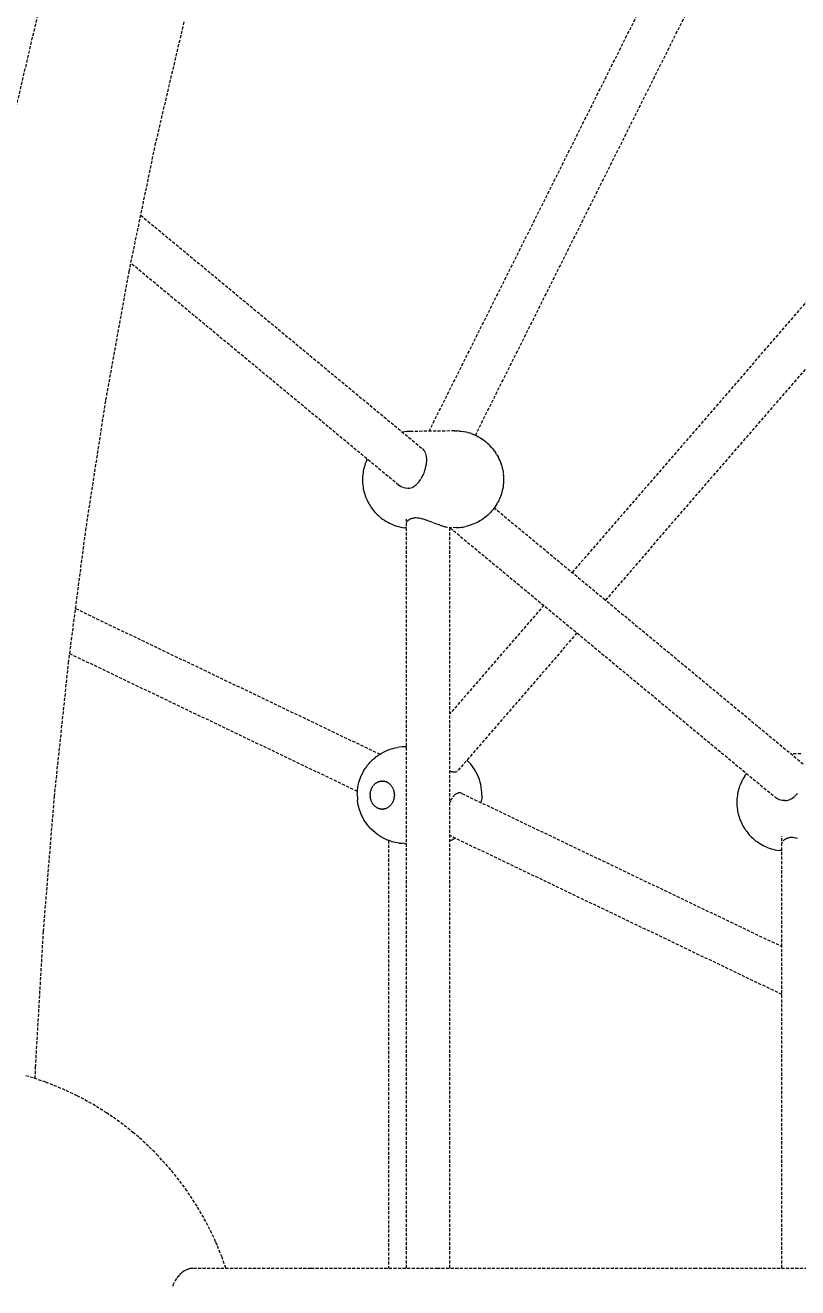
# Model space of a CAD drawing. Header units: millimetres. Extents: x -4710 to 4801, y -2494 to 3533.
# Drawn here: x -1360 to -1039, y 778 to 1304 of the extents above; entities that cross this region are included whole.
import ezdxf

# ---------------------------------------------------------------- set-up
doc = ezdxf.new("R2010")
doc.units = ezdxf.units.MM
doc.linetypes.add('HIDDEN', pattern=[1.905, 1.27, -0.635])
for name, color, linetype in [('DIKOM_ЗОНА', 90, 'Continuous'), ('DIKOM_ОБЪЕКТ', 7, 'Continuous'), ('DIKOM_РАЗМЕР_ЗОНА', 7, 'Continuous'), ('DIKOM_РАЗМЕР_ОБЪЕКТА', 7, 'Continuous')]:
    doc.layers.add(name, color=color, linetype=linetype)
doc.styles.add('style1', font='arialbd.ttf', dxfattribs={"width": 0.8})
doc.dimstyles.new('1-50', dxfattribs={"dimtxt": 300, "dimasz": 200, "dimexe": 100, "dimexo": 0, "dimgap": 100, "dimtad": 1, "dimtxsty": 'style1', "dimcen": 200, "dimclrd": 7, "dimclre": 7, "dimclrt": 7, "dimadec": 1, "dimazin": 2, "dimtfac": 1, "dimtmove": 0, "dimatfit": 2, "dimfxl": 0, "dimlwd": 25, "dimlwe": 18, "dimarcsym": 0})

# ---------------------------------------------------------------- blocks, each defined once
blk = doc.blocks.new('*D1')
at = {"layer": 'Defpoints', "color": 0, "transparency": 16777216}
for p in [(-701.85, 2135.95), (-2165.86, -628.42), (-722.47, -628.42)]:
    blk.add_point(p, dxfattribs=at)
at = {"layer": 'DIKOM_РАЗМЕР_ОБЪЕКТА', "color": 7, "lineweight": 18, "transparency": 16777216}
for p, q in [((-701.85, 2135.95), (-2265.86, 2135.95)), ((-722.47, -628.42), (-2265.86, -628.42))]:
    blk.add_line(p, q, dxfattribs=at)
at = {"layer": 'DIKOM_РАЗМЕР_ОБЪЕКТА', "color": 7, "lineweight": 25, "transparency": 16777216}
blk.add_line((-2165.86, 1935.95), (-2165.86, -428.42), dxfattribs=at)
at = {"layer": 'DIKOM_РАЗМЕР_ОБЪЕКТА', "color": 7, "transparency": 16777216}
for points in [[(-2199.2, 1935.95), (-2132.53, 1935.95), (-2165.86, 2135.95)], [(-2199.2, -428.42), (-2132.53, -428.42), (-2165.86, -628.42)]]:
    blk.add_solid(points, dxfattribs=at)
at = {"layer": 'DIKOM_РАЗМЕР_ОБЪЕКТА', "color": 7, "transparency": 16777216, "insert": (-2419.04, 753.76), "char_height": 300, "attachment_point": 5, "rotation": 90, "style": 'style1'}
blk.add_mtext('{\\fArial|b0|i0|c204|p34;2750}', dxfattribs=at)
blk = doc.blocks.new('*D3')
at = {"layer": 'Defpoints', "color": 0, "transparency": 16777216}
for p in [(-715.82, 3533.12), (-4259.83, -2026.25), (-715.82, -2026.25)]:
    blk.add_point(p, dxfattribs=at)
at = {"layer": 'DIKOM_РАЗМЕР_ЗОНА', "color": 7, "lineweight": 18, "transparency": 16777216}
for p, q in [((-715.82, 3533.12), (-4359.83, 3533.12)), ((-715.82, -2026.25), (-4359.83, -2026.25))]:
    blk.add_line(p, q, dxfattribs=at)
at = {"layer": 'DIKOM_РАЗМЕР_ЗОНА', "color": 7, "lineweight": 25, "transparency": 16777216}
blk.add_line((-4259.83, 3333.12), (-4259.83, -1826.25), dxfattribs=at)
at = {"layer": 'DIKOM_РАЗМЕР_ЗОНА', "color": 7, "transparency": 16777216}
for points in [[(-4293.16, 3333.12), (-4226.49, 3333.12), (-4259.83, 3533.12)], [(-4293.16, -1826.25), (-4226.49, -1826.25), (-4259.83, -2026.25)]]:
    blk.add_solid(points, dxfattribs=at)
at = {"layer": 'DIKOM_РАЗМЕР_ЗОНА', "color": 7, "transparency": 16777216, "insert": (-4513, 975.17), "char_height": 300, "attachment_point": 5, "rotation": 90, "style": 'style1'}
blk.add_mtext('{\\fArial|b0|i0|c204|p34;5560}', dxfattribs=at)

msp = doc.modelspace()

# ---------------------------------------------------------------- linework, layer by layer
at = {"layer": 'DIKOM_ЗОНА', "color": 3, "lineweight": 15}
msp.add_lwpolyline([(4784.014, 570.156, 0.0938746), (4783.602, 942.374, 0.2995804), (2291.139, 3510.482, 0.0687424), (1632.505, 3510.482, 0.06059), (1009.06, 3334.362, -0.2008128), (236.945, 3334.362, 0.06059), (-386.5, 3510.482, 0.0687424), (-1045.134, 3510.482, 0.2995804), (-3537.597, 942.374, 0.0938746), (-3538.009, 570.156, 0.3002322), (-1045.134, -2003.615, 0.0687424), (-386.5, -2003.615, 0.06059), (236.945, -1827.494, -0.2008128), (1009.06, -1827.494, 0.06059), (1632.505, -2003.615, 0.0687424), (2291.139, -2003.615, 0.3002322)], format="xyb", close=True, dxfattribs=at)
at = {"layer": 'DIKOM_ОБЪЕКТ', "color": 7, "linetype": 'HIDDEN', "lineweight": 15}
for p, q in [((-1192.351, 1134.814), (-954.136, 1611.244)), ((-1173.084, 1133.102), (-939.543, 1600.174)), ((-1365.032, 1265.937), (-1352.657, 1318.66)), ((-1306.311, 1253.776), (-1294.232, 1305.241)), ((-944.89, 1293.052), (-1132.881, 1075.979)), ((-931.084, 1281.503), (-1119.016, 1064.493)), ((-1317.19, 1201.251), (-1306.311, 1253.776)), ((-1312.344, 1224.647), (-1195.09, 1127.514)), ((-1205.049, 1112.397), (-1316.474, 1204.708)), ((-1326.844, 1147.777), (-1317.19, 1201.251)), ((-1335.252, 1093.469), (-1326.844, 1147.777)), ((-1201.597, 1134.657), (-1202.528, 1134.545)), ((-1200.28, 1134.722), (-1201.597, 1134.657)), ((-1181.82, 1134.935), (-1200.28, 1134.722)), ((-1181.82, 1134.935), (-1180.572, 1134.915)), ((-1179.819, 1134.861), (-1180.572, 1134.915)), ((-1179.819, 1134.861), (-1178.919, 1134.777)), ((-1178.919, 1134.777), (-1178.026, 1134.629)), ((-1178.026, 1134.629), (-1177.286, 1134.498)), ((-1202.528, 1134.545), (-1203.245, 1134.449)), ((-1176.413, 1134.289), (-1177.286, 1134.498)), ((-1176.413, 1134.289), (-1175.686, 1134.082)), ((-1174.84, 1133.816), (-1175.686, 1134.082)), ((-1174.84, 1133.816), (-1174.133, 1133.537)), ((-1173.319, 1133.215), (-1174.133, 1133.537)), ((-1172.531, 1132.836), (-1173.319, 1133.215)), ((-1172.531, 1132.836), (-1171.862, 1132.497)), ((-1171.12, 1132.069), (-1171.862, 1132.497)), ((-1171.12, 1132.069), (-1170.48, 1131.67)), ((-1169.788, 1131.199), (-1170.48, 1131.67)), ((-1169.788, 1131.199), (-1169.182, 1130.748)), ((-1168.547, 1130.24), (-1169.182, 1130.748)), ((-1168.547, 1130.24), (-1167.978, 1129.744)), ((-1167.404, 1129.205), (-1167.978, 1129.744)), ((-1194.736, 1127.206), (-1195.049, 1127.478)), ((-1194.412, 1126.842), (-1194.72, 1127.189)), ((-1194.122, 1126.424), (-1194.273, 1126.641)), ((-1193.893, 1125.987), (-1194.122, 1126.424)), ((-1193.688, 1125.479), (-1193.796, 1125.747)), ((-1193.533, 1124.933), (-1193.677, 1125.45)), ((-1193.417, 1124.343), (-1193.508, 1124.808)), ((-1193.371, 1123.888), (-1193.412, 1124.306)), ((-1167.404, 1129.205), (-1166.875, 1128.67)), ((-1166.368, 1128.109), (-1166.875, 1128.67)), ((-1166.368, 1128.109), (-1165.88, 1127.544)), ((-1165.88, 1127.544), (-1165.414, 1126.93)), ((-1164.998, 1126.381), (-1165.414, 1126.93)), ((-1164.998, 1126.381), (-1164.576, 1125.75)), ((-1164.235, 1125.197), (-1164.576, 1125.75)), ((-1164.235, 1125.197), (-1163.858, 1124.558)), ((-1163.858, 1124.558), (-1163.505, 1123.881)), ((-1219.588, 1118.853), (-1219.73, 1118.168)), ((-1219.588, 1118.853), (-1219.516, 1119.194)), ((-1219.337, 1119.914), (-1219.516, 1119.194)), ((-1219.133, 1120.614), (-1219.337, 1119.914)), ((-1218.904, 1121.292), (-1219.133, 1120.614)), ((-1218.904, 1121.292), (-1218.725, 1121.758)), ((-1218.455, 1122.455), (-1218.725, 1121.758)), ((-1218.16, 1123.122), (-1218.455, 1122.455)), ((-1194.032, 1118.712), (-1193.829, 1119.428)), ((-1193.791, 1119.59), (-1193.644, 1120.188)), ((-1193.632, 1120.238), (-1193.558, 1120.665)), ((-1193.552, 1120.699), (-1193.501, 1120.943)), ((-1193.493, 1120.992), (-1193.402, 1121.672)), ((-1193.394, 1121.787), (-1193.34, 1122.378)), ((-1193.324, 1123.064), (-1193.348, 1123.68)), ((-1193.34, 1122.424), (-1193.334, 1122.805)), ((-1193.334, 1122.851), (-1193.324, 1123.064)), ((-1163.26, 1123.372), (-1163.505, 1123.881)), ((-1163.26, 1123.372), (-1162.952, 1122.701)), ((-1162.952, 1122.701), (-1162.669, 1121.999)), ((-1162.669, 1121.999), (-1162.413, 1121.27)), ((-1162.28, 1120.869), (-1162.413, 1121.27)), ((-1162.28, 1120.869), (-1162.066, 1120.163)), ((-1162.066, 1120.163), (-1161.879, 1119.437)), ((-1161.879, 1119.437), (-1161.72, 1118.693)), ((-1220.04, 1115.317), (-1220.053, 1114.591)), ((-1220.053, 1114.591), (-1220.04, 1113.863)), ((-1220.001, 1116.041), (-1220.04, 1115.317)), ((-1220.04, 1113.863), (-1220, 1113.138)), ((-1219.936, 1116.76), (-1220.001, 1116.041)), ((-1219.846, 1117.469), (-1219.936, 1116.76)), ((-1219.73, 1118.168), (-1219.846, 1117.469)), ((-1196.889, 1113.36), (-1196.645, 1113.66)), ((-1196.645, 1113.66), (-1196.481, 1113.861)), ((-1196.457, 1113.889), (-1196.041, 1114.455)), ((-1196.02, 1114.485), (-1195.776, 1114.875)), ((-1195.613, 1115.129), (-1195.249, 1115.771)), ((-1195.229, 1115.806), (-1195.102, 1116.073)), ((-1195.052, 1116.175), (-1194.895, 1116.478)), ((-1194.877, 1116.516), (-1194.575, 1117.208)), ((-1194.533, 1117.325), (-1194.285, 1117.952)), ((-1194.285, 1117.952), (-1194.137, 1118.412)), ((-1194.12, 1118.464), (-1194.049, 1118.665)), ((-1161.72, 1118.693), (-1161.588, 1117.934)), ((-1161.588, 1117.934), (-1161.486, 1117.164)), ((-1161.47, 1117.011), (-1161.402, 1116.288)), ((-1161.402, 1116.288), (-1161.36, 1115.56)), ((-1161.359, 1114.1), (-1161.4, 1113.373)), ((-1161.36, 1115.56), (-1161.346, 1114.83)), ((-1161.346, 1114.829), (-1161.359, 1114.1)), ((-1220, 1113.138), (-1219.934, 1112.417)), ((-1219.934, 1112.417), (-1219.843, 1111.704)), ((-1219.843, 1111.704), (-1219.726, 1111)), ((-1219.726, 1111), (-1219.584, 1110.31)), ((-1219.584, 1110.31), (-1219.511, 1110.002)), ((-1219.511, 1110.002), (-1219.332, 1109.275)), ((-1219.332, 1109.275), (-1219.127, 1108.567)), ((-1219.127, 1108.567), (-1218.898, 1107.881)), ((-1204.505, 1112.01), (-1205.03, 1112.382)), ((-1203.948, 1111.69), (-1204.384, 1111.94)), ((-1203.51, 1111.493), (-1203.948, 1111.69)), ((-1202.817, 1111.244), (-1203.378, 1111.433)), ((-1202.236, 1111.115), (-1202.797, 1111.238)), ((-1201.657, 1111.052), (-1202.216, 1111.111)), ((-1201.106, 1111.055), (-1201.657, 1111.052)), ((-1201.085, 1111.055), (-1200.546, 1111.12)), ((-1200.525, 1111.123), (-1199.99, 1111.251)), ((-1199.97, 1111.257), (-1199.443, 1111.448)), ((-1199.251, 1111.542), (-1198.903, 1111.706)), ((-1198.903, 1111.706), (-1198.395, 1112.015)), ((-1198.375, 1112.027), (-1197.883, 1112.397)), ((-1197.854, 1112.422), (-1197.547, 1112.702)), ((-1197.547, 1112.702), (-1197.389, 1112.84)), ((-1197.369, 1112.859), (-1196.909, 1113.336)), ((-1162.406, 1108.361), (-1162.662, 1107.641)), ((-1162.274, 1108.793), (-1162.406, 1108.361)), ((-1162.061, 1109.49), (-1162.274, 1108.793)), ((-1161.875, 1110.209), (-1162.061, 1109.49)), ((-1161.716, 1110.947), (-1161.875, 1110.209)), ((-1161.585, 1111.7), (-1161.716, 1110.947)), ((-1161.483, 1112.467), (-1161.585, 1111.7)), ((-1161.41, 1113.243), (-1161.483, 1112.467)), ((-1218.898, 1107.881), (-1218.643, 1107.218)), ((-1218.643, 1107.218), (-1218.447, 1106.739)), ((-1218.447, 1106.739), (-1218.151, 1106.06)), ((-1218.151, 1106.06), (-1217.831, 1105.412)), ((-1217.831, 1105.412), (-1217.489, 1104.797)), ((-1217.489, 1104.797), (-1217.173, 1104.228)), ((-1217.173, 1104.228), (-1216.788, 1103.614)), ((-1216.788, 1103.614), (-1216.393, 1103.047)), ((-1216.393, 1103.047), (-1215.965, 1102.442)), ((-1164.987, 1103.271), (-1165.401, 1102.695)), ((-1164.565, 1103.886), (-1164.987, 1103.271)), ((-1164.168, 1104.544), (-1164.565, 1103.886)), ((-1163.848, 1105.09), (-1164.168, 1104.544)), ((-1163.496, 1105.754), (-1163.848, 1105.09)), ((-1163.169, 1106.453), (-1163.496, 1105.754)), ((-1162.943, 1106.951), (-1163.169, 1106.453)), ((-1162.662, 1107.641), (-1162.943, 1106.951)), ((-1215.965, 1102.442), (-1215.517, 1101.881)), ((-1215.517, 1101.881), (-1215.025, 1101.298)), ((-1215.025, 1101.298), (-1214.536, 1100.759)), ((-1214.536, 1100.759), (-1213.974, 1100.199)), ((-1213.974, 1100.199), (-1213.445, 1099.69)), ((-1213.445, 1099.69), (-1212.816, 1099.16)), ((-1212.816, 1099.16), (-1212.251, 1098.688)), ((-1212.251, 1098.688), (-1211.67, 1098.274)), ((-1211.67, 1098.274), (-1210.961, 1097.768)), ((-1201.746, 786.675), (-1201.746, 1098.177)), ((-1201.006, 1097.827), (-1200.692, 1098.056)), ((-1200.686, 1098.059), (-1200.436, 1098.192)), ((-1200.316, 1098.263), (-1199.905, 1098.438)), ((-1199.809, 1098.465), (-1199.445, 1098.571)), ((-1199.438, 1098.572), (-1198.944, 1098.662)), ((-1198.937, 1098.663), (-1198.409, 1098.711)), ((-1197.842, 1098.719), (-1198.402, 1098.711)), ((-1197.25, 1098.686), (-1197.835, 1098.719)), ((-1196.701, 1098.621), (-1197.241, 1098.685)), ((-1196.002, 1098.502), (-1196.636, 1098.614)), ((-1195.333, 1098.348), (-1195.993, 1098.5)), ((-1195.001, 1098.254), (-1195.324, 1098.345)), ((-1194.643, 1098.165), (-1195, 1098.254)), ((-1194.242, 1098.048), (-1194.633, 1098.163)), ((-1193.934, 1097.958), (-1194.242, 1098.048)), ((-1193.211, 1097.714), (-1193.924, 1097.955)), ((-1170.463, 1097.961), (-1171.189, 1097.52)), ((-1169.84, 1098.401), (-1170.463, 1097.961)), ((-1169.166, 1098.883), (-1169.84, 1098.401)), ((-1168.578, 1099.374), (-1169.166, 1098.883)), ((-1167.963, 1099.889), (-1168.578, 1099.374)), ((-1167.414, 1100.424), (-1167.963, 1099.889)), ((-1166.861, 1100.967), (-1167.414, 1100.424)), ((-1166.352, 1101.536), (-1166.861, 1100.967)), ((-1165.867, 1102.099), (-1166.352, 1101.536)), ((-1165.401, 1102.695), (-1165.867, 1102.099)), ((-1119.016, 1064.493), (-1165.3, 1102.836)), ((-1342.398, 1038.441), (-1335.252, 1093.469)), ((-1210.961, 1097.768), (-1210.214, 1097.319)), ((-1210.214, 1097.319), (-1209.585, 1096.942)), ((-1209.585, 1096.942), (-1208.789, 1096.543)), ((-1208.789, 1096.543), (-1208.132, 1096.223)), ((-1208.132, 1096.223), (-1207.294, 1095.878)), ((-1207.294, 1095.878), (-1206.614, 1095.621)), ((-1206.614, 1095.621), (-1205.741, 1095.335)), ((-1205.741, 1095.335), (-1205.043, 1095.144)), ((-1205.043, 1095.144), (-1204.141, 1094.92)), ((-1204.141, 1094.92), (-1203.429, 1094.798)), ((-1203.429, 1094.798), (-1202.508, 1094.64)), ((-1201.746, 1094.566), (-1202.508, 1094.64)), ((-1201.721, 1096.708), (-1201.647, 1096.955)), ((-1201.592, 1097.084), (-1201.488, 1097.291)), ((-1201.484, 1097.295), (-1201.287, 1097.543)), ((-1201.273, 1097.561), (-1201.11, 1097.724)), ((-1192.551, 1097.484), (-1193.011, 1097.638)), ((-1191.74, 1097.184), (-1192.465, 1097.454)), ((-1191.467, 1097.072), (-1191.727, 1097.179)), ((-1191.141, 1096.955), (-1191.467, 1097.072)), ((-1190.28, 1096.623), (-1190.992, 1096.902)), ((-1189.901, 1096.473), (-1190.137, 1096.561)), ((-1189.562, 1096.348), (-1189.901, 1096.473)), ((-1188.972, 1096.108), (-1189.549, 1096.342)), ((-1188.186, 1095.816), (-1188.787, 1096.042)), ((-1187.933, 1095.714), (-1188.171, 1095.811)), ((-1187.545, 1095.583), (-1187.787, 1095.665)), ((-1186.994, 1095.38), (-1187.531, 1095.578)), ((-1186.383, 1095.184), (-1186.877, 1095.344)), ((-1186.172, 1095.109), (-1186.37, 1095.18)), ((-1185.865, 1095.025), (-1186.076, 1095.083)), ((-1185.453, 1094.9), (-1185.852, 1095.022)), ((-1184.954, 1094.784), (-1185.369, 1094.882)), ((-1184.505, 1094.702), (-1184.711, 1094.736)), ((-1181.114, 1094.69), (-1183.993, 1094.657)), ((-1183.749, 786.675), (-1183.749, 1094.66)), ((-1183.644, 1094.661), (-1130.8, 1050.885)), ((-1181.114, 1094.69), (-1179.798, 1094.756)), ((-1179.798, 1094.756), (-1178.898, 1094.861)), ((-1178.898, 1094.861), (-1178.152, 1094.965)), ((-1178.152, 1094.965), (-1177.266, 1095.132)), ((-1176.532, 1095.313), (-1177.266, 1095.132)), ((-1175.667, 1095.54), (-1176.532, 1095.313)), ((-1174.82, 1095.828), (-1175.667, 1095.54)), ((-1174.113, 1096.08), (-1174.82, 1095.828)), ((-1173.3, 1096.423), (-1174.113, 1096.08)), ((-1172.617, 1096.743), (-1173.3, 1096.423)), ((-1171.844, 1097.137), (-1172.617, 1096.743)), ((-1171.189, 1097.52), (-1171.844, 1097.137)), ((-1144.665, 1062.371), (-1183.749, 1017.241)), ((-1036.617, 996.23), (-1119.016, 1064.493)), ((-1339.468, 1061.004), (-1212.838, 1000.439)), ((-1130.8, 1050.885), (-1180.506, 993.489)), ((-1130.8, 1050.885), (-1048.067, 982.349)), ((-1222.173, 984.953), (-1341.907, 1042.221)), ((-1348.265, 982.813), (-1342.398, 1038.441)), ((-1206.401, 1003.079), (-1205.37, 1003.261)), ((-1204.793, 1003.362), (-1205.37, 1003.261)), ((-1203.75, 1003.472), (-1204.793, 1003.362)), ((-1202.609, 1003.534), (-1203.75, 1003.472)), ((-1201.746, 1003.534), (-1202.609, 1003.534)), ((-1216.41, 997.576), (-1215.652, 998.307)), ((-1215.652, 998.307), (-1214.858, 998.984)), ((-1214.858, 998.984), (-1214.477, 999.286)), ((-1214.477, 999.286), (-1213.633, 999.919)), ((-1213.633, 999.919), (-1212.757, 1000.491)), ((-1212.757, 1000.491), (-1212.308, 1000.758)), ((-1212.308, 1000.758), (-1211.39, 1001.276)), ((-1211.39, 1001.276), (-1210.447, 1001.729)), ((-1210.447, 1001.729), (-1209.941, 1001.95)), ((-1209.941, 1001.95), (-1208.964, 1002.34)), ((-1208.964, 1002.34), (-1207.969, 1002.662)), ((-1207.969, 1002.662), (-1207.419, 1002.826)), ((-1207.419, 1002.826), (-1206.401, 1003.079)), ((-1176.37, 997.741), (-1176.613, 997.984)), ((-1037.68, 1000.579), (-1041.809, 1000.532)), ((-1219.957, 992.725), (-1219.448, 993.638)), ((-1219.448, 993.638), (-1218.892, 994.513)), ((-1218.892, 994.513), (-1218.691, 994.817)), ((-1218.691, 994.817), (-1218.074, 995.675)), ((-1218.074, 995.675), (-1217.414, 996.488)), ((-1217.414, 996.488), (-1216.712, 997.253)), ((-1216.712, 997.253), (-1216.41, 997.576)), ((-1183.347, 993.313), (-1183.597, 993.422)), ((-1182.99, 993.171), (-1183.285, 993.284)), ((-1182.696, 993.081), (-1182.984, 993.169)), ((-1182.407, 993.016), (-1182.69, 993.08)), ((-1182.125, 992.975), (-1182.402, 993.015)), ((-1181.856, 992.957), (-1182.125, 992.974)), ((-1181.588, 992.986), (-1181.851, 992.956)), ((-1181.579, 992.987), (-1181.331, 993.04)), ((-1181.327, 993.041), (-1181.096, 993.116)), ((-1181.092, 993.117), (-1180.878, 993.215)), ((-1180.676, 993.342), (-1180.509, 993.485)), ((-1175.614, 996.969), (-1176.37, 997.741)), ((-1174.901, 996.143), (-1175.614, 996.969)), ((-1174.235, 995.266), (-1174.901, 996.143)), ((-1174.021, 994.972), (-1174.235, 995.266)), ((-1173.418, 994.072), (-1174.021, 994.972)), ((-1172.866, 993.13), (-1173.418, 994.072)), ((-1172.366, 992.15), (-1172.866, 993.13)), ((-1221.992, 986.559), (-1221.801, 987.59)), ((-1221.801, 987.59), (-1221.557, 988.604)), ((-1221.557, 988.604), (-1221.261, 989.6)), ((-1221.261, 989.6), (-1220.913, 990.573)), ((-1220.913, 990.573), (-1220.828, 990.801)), ((-1220.828, 990.801), (-1220.418, 991.778)), ((-1220.418, 991.778), (-1219.957, 992.725)), ((-1215.412, 987.545), (-1215.564, 987.36)), ((-1215.412, 987.545), (-1215.253, 987.721)), ((-1215.253, 987.721), (-1215.088, 987.889)), ((-1215.088, 987.889), (-1214.917, 988.049)), ((-1214.739, 988.2), (-1214.917, 988.049)), ((-1214.739, 988.2), (-1214.556, 988.342)), ((-1214.556, 988.342), (-1214.367, 988.474)), ((-1214.367, 988.474), (-1214.174, 988.597)), ((-1213.976, 988.711), (-1214.174, 988.597)), ((-1213.976, 988.711), (-1213.774, 988.814)), ((-1213.774, 988.814), (-1213.569, 988.906)), ((-1213.361, 988.988), (-1213.569, 988.906)), ((-1213.361, 988.988), (-1213.149, 989.06)), ((-1213.149, 989.06), (-1212.936, 989.12)), ((-1212.936, 989.12), (-1212.72, 989.17)), ((-1212.503, 989.209), (-1212.72, 989.17)), ((-1212.503, 989.209), (-1212.284, 989.237)), ((-1212.284, 989.237), (-1212.064, 989.253)), ((-1211.844, 989.259), (-1212.064, 989.253)), ((-1211.844, 989.259), (-1211.624, 989.253)), ((-1211.624, 989.253), (-1211.405, 989.237)), ((-1211.405, 989.237), (-1211.186, 989.209)), ((-1210.968, 989.17), (-1211.186, 989.209)), ((-1210.968, 989.17), (-1210.753, 989.121)), ((-1210.753, 989.121), (-1210.539, 989.06)), ((-1210.539, 989.06), (-1210.328, 988.989)), ((-1210.12, 988.907), (-1210.328, 988.989)), ((-1210.12, 988.907), (-1209.914, 988.814)), ((-1209.914, 988.814), (-1209.713, 988.711)), ((-1209.514, 988.598), (-1209.713, 988.711)), ((-1209.514, 988.598), (-1209.321, 988.475)), ((-1209.321, 988.475), (-1209.132, 988.342)), ((-1209.132, 988.342), (-1208.949, 988.2)), ((-1208.772, 988.049), (-1208.949, 988.2)), ((-1208.772, 988.049), (-1208.6, 987.89)), ((-1208.6, 987.89), (-1208.435, 987.722)), ((-1208.435, 987.722), (-1208.276, 987.545)), ((-1208.124, 987.361), (-1208.276, 987.545)), ((-1172.251, 991.9), (-1172.366, 992.15)), ((-1171.818, 990.914), (-1172.251, 991.9)), ((-1171.438, 989.899), (-1171.818, 990.914)), ((-1171.115, 988.858), (-1171.438, 989.899)), ((-1170.849, 987.795), (-1171.115, 988.858)), ((-1170.64, 986.716), (-1170.849, 987.795)), ((-1063.114, 987.07), (-1062.934, 987.537)), ((-1062.664, 988.233), (-1062.934, 987.537)), ((-1062.369, 988.9), (-1062.664, 988.233)), ((-1062.05, 989.536), (-1062.369, 988.9)), ((-1062.05, 989.536), (-1061.755, 990.098)), ((-1061.393, 990.736), (-1061.755, 990.098)), ((-1061.009, 991.335), (-1061.393, 990.736)), ((-1061.009, 991.335), (-1060.614, 991.93)), ((-1060.246, 992.438), (-1060.614, 991.93)), ((-1352.842, 926.701), (-1348.265, 982.813)), ((-1222.238, 983.416), (-1222.211, 984.469)), ((-1222.238, 983.416), (-1222.211, 982.363)), ((-1222.211, 984.469), (-1222.129, 985.518)), ((-1222.211, 982.363), (-1222.129, 981.314)), ((-1222.129, 985.518), (-1221.992, 986.559)), ((-1216.881, 983.67), (-1216.886, 983.416)), ((-1216.886, 983.416), (-1216.881, 983.162)), ((-1216.881, 983.67), (-1216.867, 983.923)), ((-1216.881, 983.162), (-1216.867, 982.908)), ((-1216.867, 983.923), (-1216.843, 984.176)), ((-1216.843, 982.655), (-1216.867, 982.908)), ((-1216.81, 984.428), (-1216.843, 984.176)), ((-1216.843, 982.655), (-1216.81, 982.403)), ((-1216.81, 984.428), (-1216.767, 984.677)), ((-1216.767, 982.154), (-1216.81, 982.403)), ((-1216.767, 984.677), (-1216.715, 984.924)), ((-1216.715, 984.924), (-1216.654, 985.169)), ((-1216.583, 985.41), (-1216.654, 985.169)), ((-1216.583, 985.41), (-1216.504, 985.648)), ((-1216.504, 985.648), (-1216.415, 985.881)), ((-1216.318, 986.11), (-1216.415, 985.881)), ((-1216.318, 986.11), (-1216.212, 986.334)), ((-1216.212, 986.334), (-1216.098, 986.551)), ((-1216.098, 986.551), (-1215.977, 986.764)), ((-1215.846, 986.969), (-1215.977, 986.764)), ((-1215.846, 986.969), (-1215.709, 987.169)), ((-1215.709, 987.169), (-1215.564, 987.36)), ((-1208.124, 987.361), (-1207.979, 987.169)), ((-1207.979, 987.169), (-1207.841, 986.97)), ((-1207.711, 986.764), (-1207.841, 986.97)), ((-1207.711, 986.764), (-1207.589, 986.552)), ((-1207.589, 986.552), (-1207.475, 986.334)), ((-1207.475, 986.334), (-1207.37, 986.111)), ((-1207.272, 985.882), (-1207.37, 986.111)), ((-1207.272, 985.882), (-1207.184, 985.649)), ((-1207.184, 985.649), (-1207.105, 985.411)), ((-1207.034, 985.17), (-1207.105, 985.411)), ((-1207.034, 985.17), (-1206.973, 984.925)), ((-1206.973, 984.925), (-1206.92, 984.678)), ((-1206.92, 984.678), (-1206.878, 984.428)), ((-1206.877, 982.404), (-1206.92, 982.154)), ((-1206.844, 984.177), (-1206.878, 984.428)), ((-1206.877, 982.404), (-1206.844, 982.656)), ((-1206.844, 984.177), (-1206.82, 983.924)), ((-1206.82, 982.908), (-1206.844, 982.656)), ((-1206.82, 983.924), (-1206.806, 983.67)), ((-1206.806, 983.162), (-1206.82, 982.908)), ((-1206.801, 983.416), (-1206.806, 983.67)), ((-1206.801, 983.416), (-1206.806, 983.162)), ((-1182.785, 982.039), (-1182.635, 982.267)), ((-1182.391, 982.641), (-1182.191, 982.912)), ((-1182.191, 982.912), (-1181.982, 983.164)), ((-1181.972, 983.176), (-1181.755, 983.409)), ((-1181.745, 983.418), (-1181.53, 983.633)), ((-1181.298, 983.832), (-1181.067, 983.997)), ((-1181.058, 984.003), (-1180.82, 984.14)), ((-1180.81, 984.144), (-1180.566, 984.252)), ((-1180.566, 984.252), (-1180.316, 984.331)), ((-1180.052, 984.381), (-1180.307, 984.333)), ((-1179.785, 984.396), (-1180.044, 984.382)), ((-1179.501, 984.376), (-1179.776, 984.396)), ((-1179.23, 984.32), (-1179.501, 984.376)), ((-1178.955, 984.229), (-1179.221, 984.318)), ((-1178.687, 984.103), (-1178.939, 984.221)), ((-1178.686, 984.103), (-1045.486, 920.395)), ((-1170.491, 985.623), (-1170.64, 986.716)), ((-1170.401, 984.522), (-1170.491, 985.623)), ((-1170.401, 982.31), (-1170.491, 981.209)), ((-1170.372, 983.416), (-1170.401, 984.522)), ((-1170.372, 983.416), (-1170.401, 982.31)), ((-1064.146, 982.538), (-1064.211, 981.82)), ((-1064.055, 983.247), (-1064.146, 982.538)), ((-1063.939, 983.946), (-1064.055, 983.247)), ((-1063.798, 984.631), (-1063.939, 983.946)), ((-1063.798, 984.631), (-1063.726, 984.973)), ((-1063.547, 985.693), (-1063.726, 984.973)), ((-1063.343, 986.392), (-1063.547, 985.693)), ((-1063.114, 987.07), (-1063.343, 986.392)), ((-1047.571, 982), (-1048.059, 982.343)), ((-1041.402, 982.035), (-1040.866, 982.378)), ((-1040.846, 982.392), (-1040.327, 982.789)), ((-1040.171, 982.928), (-1039.993, 983.089)), ((-1039.993, 983.089), (-1039.814, 983.242)), ((-1039.794, 983.26), (-1039.305, 983.748)), ((-1039.296, 983.759), (-1038.959, 984.147)), ((-1221.992, 980.272), (-1222.129, 981.314)), ((-1221.801, 979.242), (-1221.992, 980.272)), ((-1221.557, 978.227), (-1221.801, 979.242)), ((-1221.261, 977.232), (-1221.557, 978.227)), ((-1220.913, 976.258), (-1221.261, 977.232)), ((-1216.715, 981.906), (-1216.767, 982.154)), ((-1216.654, 981.662), (-1216.715, 981.906)), ((-1216.654, 981.662), (-1216.583, 981.42)), ((-1216.503, 981.183), (-1216.583, 981.42)), ((-1216.415, 980.949), (-1216.503, 981.183)), ((-1216.415, 980.949), (-1216.318, 980.721)), ((-1216.212, 980.498), (-1216.318, 980.721)), ((-1216.098, 980.28), (-1216.212, 980.498)), ((-1215.976, 980.068), (-1216.098, 980.28)), ((-1215.976, 980.068), (-1215.846, 979.862)), ((-1215.708, 979.663), (-1215.846, 979.862)), ((-1215.563, 979.471), (-1215.708, 979.663)), ((-1215.563, 979.471), (-1215.411, 979.286)), ((-1215.252, 979.11), (-1215.411, 979.286)), ((-1215.087, 978.942), (-1215.252, 979.11)), ((-1214.916, 978.782), (-1215.087, 978.942)), ((-1214.916, 978.782), (-1214.738, 978.631)), ((-1214.555, 978.489), (-1214.738, 978.631)), ((-1214.366, 978.357), (-1214.555, 978.489)), ((-1214.173, 978.234), (-1214.366, 978.357)), ((-1214.173, 978.234), (-1213.975, 978.12)), ((-1213.773, 978.017), (-1213.975, 978.12)), ((-1213.568, 977.925), (-1213.773, 978.017)), ((-1213.568, 977.925), (-1213.36, 977.843)), ((-1213.148, 977.772), (-1213.36, 977.843)), ((-1212.935, 977.711), (-1213.148, 977.772)), ((-1212.719, 977.662), (-1212.935, 977.711)), ((-1212.719, 977.662), (-1212.502, 977.623)), ((-1212.283, 977.595), (-1212.502, 977.623)), ((-1212.063, 977.578), (-1212.283, 977.595)), ((-1211.843, 977.573), (-1212.063, 977.578)), ((-1211.843, 977.573), (-1211.623, 977.578)), ((-1211.404, 977.595), (-1211.623, 977.578)), ((-1211.185, 977.623), (-1211.404, 977.595)), ((-1211.185, 977.623), (-1210.968, 977.662)), ((-1210.752, 977.711), (-1210.968, 977.662)), ((-1210.538, 977.772), (-1210.752, 977.711)), ((-1210.327, 977.843), (-1210.538, 977.772)), ((-1210.327, 977.843), (-1210.118, 977.925)), ((-1209.913, 978.018), (-1210.118, 977.925)), ((-1209.711, 978.121), (-1209.913, 978.018)), ((-1209.711, 978.121), (-1209.513, 978.234)), ((-1209.32, 978.357), (-1209.513, 978.234)), ((-1209.131, 978.49), (-1209.32, 978.357)), ((-1208.948, 978.632), (-1209.131, 978.49)), ((-1208.948, 978.632), (-1208.771, 978.783)), ((-1208.6, 978.943), (-1208.771, 978.783)), ((-1208.435, 979.111), (-1208.6, 978.943)), ((-1208.276, 979.287), (-1208.435, 979.111)), ((-1208.276, 979.287), (-1208.124, 979.471)), ((-1207.979, 979.663), (-1208.124, 979.471)), ((-1207.841, 979.862), (-1207.979, 979.663)), ((-1207.841, 979.862), (-1207.711, 980.068)), ((-1207.589, 980.28), (-1207.711, 980.068)), ((-1207.475, 980.498), (-1207.589, 980.28)), ((-1207.369, 980.722), (-1207.475, 980.498)), ((-1207.369, 980.722), (-1207.272, 980.951)), ((-1207.184, 981.184), (-1207.272, 980.951)), ((-1207.104, 981.421), (-1207.184, 981.184)), ((-1207.104, 981.421), (-1207.034, 981.662)), ((-1206.972, 981.907), (-1207.034, 981.662)), ((-1206.92, 982.154), (-1206.972, 981.907)), ((-1183.704, 980.331), (-1183.536, 980.676)), ((-1183.536, 980.676), (-1183.36, 981.013)), ((-1183.174, 981.368), (-1182.996, 981.69)), ((-1182.984, 981.711), (-1182.797, 982.021)), ((-1170.623, 980.246), (-1170.491, 981.209)), ((-1064.25, 981.096), (-1064.263, 980.369)), ((-1064.263, 980.369), (-1064.249, 979.641)), ((-1064.211, 981.82), (-1064.25, 981.096)), ((-1064.249, 979.641), (-1064.209, 978.916)), ((-1064.209, 978.916), (-1064.144, 978.195)), ((-1064.144, 978.195), (-1064.052, 977.482)), ((-1064.052, 977.482), (-1063.935, 976.779)), ((-1047.323, 981.861), (-1047.562, 981.994)), ((-1047.048, 981.706), (-1047.323, 981.861)), ((-1046.499, 981.466), (-1047.03, 981.697)), ((-1046.131, 981.349), (-1046.49, 981.462)), ((-1045.378, 981.173), (-1045.928, 981.286)), ((-1044.815, 981.119), (-1045.368, 981.172)), ((-1044.252, 981.122), (-1044.806, 981.118)), ((-1044.243, 981.122), (-1043.683, 981.184)), ((-1043.664, 981.187), (-1043.103, 981.307)), ((-1043.093, 981.309), (-1042.536, 981.488)), ((-1042.526, 981.491), (-1042.182, 981.639)), ((-1042.182, 981.639), (-1041.975, 981.728)), ((-1041.955, 981.737), (-1041.608, 981.927)), ((-1041.607, 981.927), (-1041.412, 982.029)), ((-1220.913, 976.258), (-1220.828, 976.031)), ((-1220.418, 975.054), (-1220.828, 976.031)), ((-1219.957, 974.107), (-1220.418, 975.054)), ((-1219.448, 973.194), (-1219.957, 974.107)), ((-1218.892, 972.319), (-1219.448, 973.194)), ((-1218.892, 972.319), (-1218.691, 972.015)), ((-1218.074, 971.157), (-1218.691, 972.015)), ((-1063.935, 976.779), (-1063.794, 976.088)), ((-1063.794, 976.088), (-1063.721, 975.78)), ((-1063.721, 975.78), (-1063.542, 975.053)), ((-1063.542, 975.053), (-1063.337, 974.345)), ((-1063.337, 974.345), (-1063.107, 973.659)), ((-1063.107, 973.659), (-1062.853, 972.997)), ((-1062.853, 972.997), (-1062.656, 972.517)), ((-1062.656, 972.517), (-1062.361, 971.838)), ((-1062.361, 971.838), (-1062.041, 971.19)), ((-1217.414, 970.344), (-1218.074, 971.157)), ((-1216.712, 969.578), (-1217.414, 970.344)), ((-1216.712, 969.578), (-1216.41, 969.256)), ((-1215.652, 968.525), (-1216.41, 969.256)), ((-1214.858, 967.847), (-1215.652, 968.525)), ((-1214.858, 967.847), (-1214.477, 967.545)), ((-1213.633, 966.913), (-1214.477, 967.545)), ((-1212.757, 966.341), (-1213.633, 966.913)), ((-1045.486, 900.445), (-1183.749, 966.576)), ((-1062.041, 971.19), (-1061.745, 970.658)), ((-1061.745, 970.658), (-1061.382, 970.006)), ((-1061.382, 970.006), (-1060.998, 969.392)), ((-1060.998, 969.392), (-1060.603, 968.825)), ((-1060.603, 968.825), (-1060.175, 968.22)), ((-1060.175, 968.22), (-1059.726, 967.659)), ((-1059.726, 967.659), (-1059.235, 967.077)), ((-1059.235, 967.077), (-1058.746, 966.537)), ((-1058.746, 966.537), (-1058.183, 965.978)), ((-1212.757, 966.341), (-1212.308, 966.073)), ((-1211.39, 965.555), (-1212.308, 966.073)), ((-1210.447, 965.103), (-1211.39, 965.555)), ((-1210.447, 965.103), (-1209.941, 964.882)), ((-1208.964, 964.492), (-1209.941, 964.882)), ((-1209.241, 964.602), (-1209.24, 786.675)), ((-1207.969, 964.17), (-1208.964, 964.492)), ((-1207.969, 964.17), (-1207.419, 964.006)), ((-1206.4, 963.753), (-1207.419, 964.006)), ((-1205.37, 963.571), (-1206.4, 963.753)), ((-1204.793, 963.47), (-1205.37, 963.571)), ((-1204.793, 963.47), (-1203.749, 963.36)), ((-1202.609, 963.298), (-1203.749, 963.36)), ((-1202.609, 963.298), (-1201.746, 963.298)), ((-1183.749, 964.46), (-1183.496, 964.546)), ((-1183.496, 964.546), (-1182.484, 964.968)), ((-1181.994, 965.173), (-1182.484, 964.968)), ((-1181.994, 965.173), (-1181.419, 965.461)), ((-1058.183, 965.978), (-1057.655, 965.468)), ((-1057.655, 965.468), (-1057.026, 964.939)), ((-1057.026, 964.939), (-1056.46, 964.466)), ((-1056.46, 964.466), (-1055.879, 964.052)), ((-1055.77, 963.974), (-1055.171, 963.546)), ((-1055.171, 963.546), (-1054.424, 963.097)), ((-1054.424, 963.097), (-1053.794, 962.721)), ((-1053.794, 962.721), (-1052.999, 962.321)), ((-1052.999, 962.321), (-1052.342, 962.002)), ((-1052.342, 962.002), (-1051.503, 961.657)), ((-1051.503, 961.657), (-1050.824, 961.399)), ((-1050.824, 961.399), (-1049.95, 961.113)), ((-1045.486, 920.395), (-1045.486, 966.19)), ((-1045.486, 962.951), (-1045.468, 963.292)), ((-1045.384, 963.675), (-1045.261, 963.963)), ((-1045.028, 964.364), (-1044.77, 964.658)), ((-1044.761, 964.669), (-1044.452, 964.956)), ((-1044.44, 964.967), (-1044.08, 965.21)), ((-1044.068, 965.218), (-1043.662, 965.413)), ((-1043.649, 965.419), (-1043.2, 965.583)), ((-1043.187, 965.588), (-1042.699, 965.698)), ((-1042.685, 965.702), (-1042.164, 965.76)), ((-1041.599, 965.77), (-1042.149, 965.762)), ((-1040.99, 965.726), (-1041.566, 965.769)), ((-1040.364, 965.629), (-1040.973, 965.723)), ((-1039.709, 965.48), (-1040.345, 965.625)), ((-1039.031, 965.3), (-1039.656, 965.464)), ((-1049.95, 961.113), (-1049.252, 960.922)), ((-1049.252, 960.922), (-1048.351, 960.699)), ((-1048.351, 960.699), (-1047.639, 960.576)), ((-1047.639, 960.576), (-1046.717, 960.419)), ((-1045.787, 960.328), (-1046.717, 960.419)), ((-1045.486, 960.307), (-1045.787, 960.328)), ((-1356.118, 870.227), (-1352.842, 926.701)), ((-1045.486, 786.675), (-1045.486, 920.394)), ((-1357.15, 865.775), (-1360.42, 866.695)), ((-1356.282, 865.474), (-1356.118, 870.227)), ((-1351.906, 863.956), (-1357.15, 865.775)), ((-1348.914, 862.805), (-1351.906, 863.956)), ((-1343.809, 860.687), (-1348.914, 862.805)), ((-1338.807, 858.26), (-1343.809, 860.687)), ((-1336.068, 856.853), (-1338.807, 858.26)), ((-1331.242, 854.157), (-1336.068, 856.853)), ((-1326.544, 851.168), (-1331.242, 854.157)), ((-1324.113, 849.553), (-1326.544, 851.168)), ((-1319.625, 846.331), (-1324.113, 849.553)), ((-1315.288, 842.839), (-1319.625, 846.331)), ((-1313.213, 841.071), (-1315.288, 842.839)), ((-1309.115, 837.387), (-1313.213, 841.071)), ((-1305.187, 833.457), (-1309.115, 837.387)), ((-1303.507, 831.599), (-1305.187, 833.457)), ((-1299.841, 827.524), (-1303.507, 831.599)), ((-1296.362, 823.229), (-1299.841, 827.524)), ((-1293.08, 818.727), (-1296.362, 823.229)), ((-1291.907, 816.96), (-1293.08, 818.727)), ((-1288.907, 812.38), (-1291.907, 816.96)), ((-1286.115, 807.622), (-1288.907, 812.38)), ((-1283.54, 802.699), (-1286.115, 807.622)), ((-1281.189, 797.626), (-1283.54, 802.699)), ((-1280.597, 796.214), (-1281.189, 797.626)), ((-1278.535, 791.15), (-1280.597, 796.214)), ((-1276.953, 786.675), (-1278.535, 791.15)), ((-1297.143, 782.625), (-1296.45, 783.426)), ((-1296.169, 783.792), (-1296.45, 783.426)), ((-1295.131, 784.806), (-1296.133, 783.84)), ((-1293.992, 785.605), (-1295.089, 784.847)), ((-1293.944, 785.639), (-1293.61, 785.793)), ((-1293.439, 785.879), (-1292.86, 786.186)), ((-1292.813, 786.211), (-1291.695, 786.541)), ((-1291.642, 786.557), (-1290.632, 786.652)), ((-1290.411, 786.675), (-1241.462, 786.675)), ((-1241.462, 786.675), (-1189.065, 786.675)), ((-1189.065, 786.675), (-1135.828, 786.675)), ((-1135.828, 786.675), (-1081.858, 786.675)), ((-1081.858, 786.675), (-1027.265, 786.675)), ((-1298.906, 779.511), (-1299.131, 778.979)), ((-1298.868, 779.614), (-1298.102, 781.151)), ((-1298.071, 781.213), (-1297.18, 782.571))]:
    msp.add_line(p, q, dxfattribs=at)

# ---------------------------------------------------------------- dimensions: what is measured, and where the dimension line sits
at = {"layer": 'DIKOM_РАЗМЕР_ЗОНА'}
dim = msp.add_linear_dim(base=(-4259.828, -2026.253), p1=(-715.817, 3533.12), p2=(-715.817, -2026.253), angle=90, text='{\\fArial|b0|i0|c204|p34;5560}', dimstyle='1-50', dxfattribs=at)
dim.commit()
dim.dimension.update_dxf_attribs({"geometry": '*D3', "text_midpoint": (-4259.828, 975.171), "dimtype": 160})
at = {"layer": 'DIKOM_РАЗМЕР_ОБЪЕКТА'}
dim = msp.add_linear_dim(base=(-2165.864, -628.421), p1=(-701.854, 2135.946), p2=(-722.472, -628.421), angle=90, text='{\\fArial|b0|i0|c204|p34;2750}', dimstyle='1-50', dxfattribs=at)
dim.commit()
dim.dimension.update_dxf_attribs({"geometry": '*D1', "text_midpoint": (-2419.036, 753.762)})

doc.saveas('drawing.dxf')
